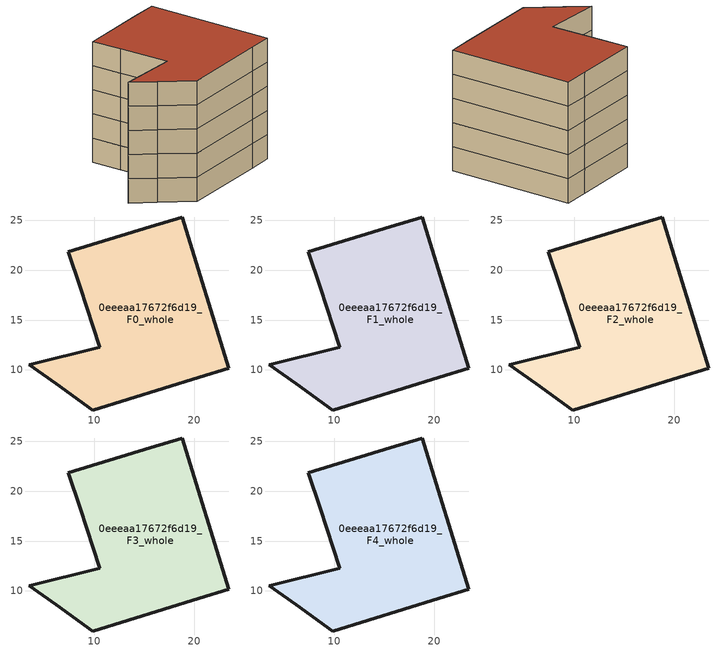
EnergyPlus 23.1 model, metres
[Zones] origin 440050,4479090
0eeeaa17672f6d19_F0_whole
 floor ground (EU_floor_Construction): 18.81,25.32 23.45,10.16 20.51,9.26 9.86,5.98 6.17,8.61 3.51,10.49 10.56,12.28 8.58,18.28 7.4,21.84 15.63,24.36 z0
 wall outside (EU_wall_Construction): 9.86,5.98 20.51,9.26 23.45,10.16 18.81,25.32 15.63,24.36 7.4,21.84 8.58,18.28 10.56,12.28 3.51,10.49 6.17,8.61 9.86,5.98 z0:3
0eeeaa17672f6d19_F1_whole
 floor to 0eeeaa17672f6d19_F0_whole (EU_floor_Construction): 18.81,25.32 23.45,10.16 20.51,9.26 9.86,5.98 6.17,8.61 3.51,10.49 10.56,12.28 8.58,18.28 7.4,21.84 15.63,24.36 z3
 wall outside (EU_wall_Construction): 9.86,5.98 20.51,9.26 23.45,10.16 18.81,25.32 15.63,24.36 7.4,21.84 8.58,18.28 10.56,12.28 3.51,10.49 6.17,8.61 9.86,5.98 z3:6
0eeeaa17672f6d19_F2_whole
 floor to 0eeeaa17672f6d19_F1_whole (EU_floor_Construction): 18.81,25.32 23.45,10.16 20.51,9.26 9.86,5.98 6.17,8.61 3.51,10.49 10.56,12.28 8.58,18.28 7.4,21.84 15.63,24.36 z6
 wall outside (EU_wall_Construction): 9.86,5.98 20.51,9.26 23.45,10.16 18.81,25.32 15.63,24.36 7.4,21.84 8.58,18.28 10.56,12.28 3.51,10.49 6.17,8.61 9.86,5.98 z6:9
0eeeaa17672f6d19_F3_whole
 floor to 0eeeaa17672f6d19_F2_whole (EU_floor_Construction): 18.81,25.32 23.45,10.16 20.51,9.26 9.86,5.98 6.17,8.61 3.51,10.49 10.56,12.28 8.58,18.28 7.4,21.84 15.63,24.36 z9
 wall outside (EU_wall_Construction): 9.86,5.98 20.51,9.26 23.45,10.16 18.81,25.32 15.63,24.36 7.4,21.84 8.58,18.28 10.56,12.28 3.51,10.49 6.17,8.61 9.86,5.98 z9:12
0eeeaa17672f6d19_F4_whole
 floor to 0eeeaa17672f6d19_F3_whole (EU_floor_Construction): 18.81,25.32 23.45,10.16 20.51,9.26 9.86,5.98 6.17,8.61 3.51,10.49 10.56,12.28 8.58,18.28 7.4,21.84 15.63,24.36 z12
 wall outside (EU_wall_Construction): 9.86,5.98 20.51,9.26 23.45,10.16 18.81,25.32 15.63,24.36 7.4,21.84 8.58,18.28 10.56,12.28 3.51,10.49 6.17,8.61 9.86,5.98 z12:15
 roof outside (EU_roof_Construction): 23.45,10.16 18.81,25.32 15.63,24.36 7.4,21.84 8.58,18.28 10.56,12.28 3.51,10.49 6.17,8.61 9.86,5.98 20.51,9.26 z15
[Building]
EU S2 Campaign: North Axis=0; Terrain=City; Solar Distribution=FullExterior
[Site:Location]
Madrid: Latitude=40.5; Longitude=-3.5; Time Zone=1; Elevation=609
[SizingPeriod:WeatherFileDays]
AnnualSizingPeriod: Begin Month=1; Begin Day of Month=1; End Month=12; End Day of Month=31; Day of Week for Start Day=Monday; Use Weather File Daylight Saving Period=No; Use Weather File Rain and Snow Indicators=No
[MATERIAL]
EU_InternalMass_Material: Roughness=MediumRough; Thickness=0.1; Conductivity=1; Density=1800; Specific Heat=900; Thermal Absorptance=0.9; Solar Absorptance=0.7; Visible Absorptance=0.7
[MATERIAL:NOMASS] Roughness=MediumRough; Thermal Absorptance=0.9; Solar Absorptance=0.7; Visible Absorptance=0.7
Name | Thermal Resistance
EU_wall_NoMass | 1.60022
EU_roof_NoMass | 1.57597
EU_floor_NoMass | 0.470652
[CONSTRUCTION]
EU_wall_Construction: EU_wall_NoMass
EU_roof_Construction: EU_roof_NoMass
EU_floor_Construction: EU_floor_NoMass
EU_InternalMass_Construction: EU_InternalMass_Material
[ZONE] Type=1; Multiplier=1; Ceiling Height=autocalculate; Floor Area=autocalculate; Part of Total Floor Area=Yes
Name | Volume
0eeeaa17672f6d19_F0_whole | 647.5
0eeeaa17672f6d19_F1_whole; 0eeeaa17672f6d19_F2_whole; 0eeeaa17672f6d19_F3_whole; 0eeeaa17672f6d19_F4_whole | 647.501
[INTERNALMASS] Construction=EU_InternalMass_Construction; Surface Area=215.834
Name | Zone or ZoneList
0eeeaa17672f6d19_F0_whole_EU_InternalMass | 0eeeaa17672f6d19_F0_whole
0eeeaa17672f6d19_F1_whole_EU_InternalMass | 0eeeaa17672f6d19_F1_whole
0eeeaa17672f6d19_F2_whole_EU_InternalMass | 0eeeaa17672f6d19_F2_whole
0eeeaa17672f6d19_F3_whole_EU_InternalMass | 0eeeaa17672f6d19_F3_whole
0eeeaa17672f6d19_F4_whole_EU_InternalMass | 0eeeaa17672f6d19_F4_whole
[OTHEREQUIPMENT] Fuel Type=Electricity; Design Level Calculation Method=Watts/Area; Power per Zone Floor Area=1; Fraction Latent=0; Fraction Radiant=0; Fraction Lost=0; Carbon Dioxide Generation Rate=0; EndUse Subcategory=EU_Step8_InternalGains
Name | Zone or ZoneList or Space or SpaceList | Schedule
EU_Step8_InternalGain_0eeeaa17672f6d19_F0_whole_f000 | 0eeeaa17672f6d19_F0_whole | EU_Step8_GainSchedule_0eeeaa17672f6d19_F0_whole_f000
EU_Step8_InternalGain_0eeeaa17672f6d19_F1_whole_f000 | 0eeeaa17672f6d19_F1_whole | EU_Step8_GainSchedule_0eeeaa17672f6d19_F1_whole_f000
EU_Step8_InternalGain_0eeeaa17672f6d19_F2_whole_f000 | 0eeeaa17672f6d19_F2_whole | EU_Step8_GainSchedule_0eeeaa17672f6d19_F2_whole_f000
EU_Step8_InternalGain_0eeeaa17672f6d19_F3_whole_f000 | 0eeeaa17672f6d19_F3_whole | EU_Step8_GainSchedule_0eeeaa17672f6d19_F3_whole_f000
EU_Step8_InternalGain_0eeeaa17672f6d19_F4_whole_f000 | 0eeeaa17672f6d19_F4_whole | EU_Step8_GainSchedule_0eeeaa17672f6d19_F4_whole_f000
[ZONEVENTILATION:DESIGNFLOWRATE] Schedule=EU_AlwaysOn; Design Flow Rate Calculation Method=AirChanges/Hour; Air Changes per Hour=0.480704; Ventilation Type=Natural; Fan Pressure Rise=0; Fan Total Efficiency=1; Constant Term Coefficient=1; Temperature Term Coefficient=0; Velocity Term Coefficient=0; Velocity Squared Term Coefficient=0; Minimum Indoor Temperature=-100; Maximum Indoor Temperature=100; Delta Temperature=-100; Minimum Outdoor Temperature=-100; Maximum Outdoor Temperature=100; Maximum Wind Speed=40
Name | Zone or ZoneList or Space or SpaceList
EU_ConstantAir_0eeeaa17672f6d19_F0_whole | 0eeeaa17672f6d19_F0_whole
EU_ConstantAir_0eeeaa17672f6d19_F1_whole | 0eeeaa17672f6d19_F1_whole
EU_ConstantAir_0eeeaa17672f6d19_F2_whole | 0eeeaa17672f6d19_F2_whole
EU_ConstantAir_0eeeaa17672f6d19_F3_whole | 0eeeaa17672f6d19_F3_whole
EU_ConstantAir_0eeeaa17672f6d19_F4_whole | 0eeeaa17672f6d19_F4_whole
[HVACTEMPLATE:THERMOSTAT] Constant Heating Setpoint=20; Constant Cooling Setpoint=50
EU_HeatOnly_0eeeaa17672f6d19_F0_whole; EU_HeatOnly_0eeeaa17672f6d19_F1_whole; EU_HeatOnly_0eeeaa17672f6d19_F2_whole; EU_HeatOnly_0eeeaa17672f6d19_F3_whole; EU_HeatOnly_0eeeaa17672f6d19_F4_whole
[HVACTEMPLATE:ZONE:IDEALLOADSAIRSYSTEM] System Availability Schedule=EU_AlwaysOn; Maximum Heating Supply Air Temperature=50; Minimum Cooling Supply Air Temperature=13; Maximum Heating Supply Air Humidity Ratio=0.0156; Minimum Cooling Supply Air Humidity Ratio=0.0077; Heating Limit=NoLimit; Cooling Limit=NoLimit; Heating Availability Schedule=EU_AlwaysOn; Cooling Availability Schedule=EU_CoolingOff; Dehumidification Control Type=ConstantSensibleHeatRatio; Cooling Sensible Heat Ratio=0.7; Dehumidification Setpoint=60; Humidification Control Type=None; Humidification Setpoint=30; Outdoor Air Method=None; Outdoor Air Flow Rate per Person=0.00944; Outdoor Air Flow Rate per Zone Floor Area=0; Outdoor Air Flow Rate per Zone=0; Demand Controlled Ventilation Type=None; Outdoor Air Economizer Type=NoEconomizer; Heat Recovery Type=None; Sensible Heat Recovery Effectiveness=0.7; Latent Heat Recovery Effectiveness=0.65
Name | Template Thermostat
0eeeaa17672f6d19_F0_whole | EU_HeatOnly_0eeeaa17672f6d19_F0_whole
0eeeaa17672f6d19_F1_whole | EU_HeatOnly_0eeeaa17672f6d19_F1_whole
0eeeaa17672f6d19_F2_whole | EU_HeatOnly_0eeeaa17672f6d19_F2_whole
0eeeaa17672f6d19_F3_whole | EU_HeatOnly_0eeeaa17672f6d19_F3_whole
0eeeaa17672f6d19_F4_whole | EU_HeatOnly_0eeeaa17672f6d19_F4_whole
[SIZING:ZONE] Zone Cooling Design Supply Air Temperature Input Method=SupplyAirTemperature; Zone Cooling Design Supply Air Temperature=13; Zone Heating Design Supply Air Temperature Input Method=SupplyAirTemperature; Zone Heating Design Supply Air Temperature=50; Zone Cooling Design Supply Air Humidity Ratio=0.008; Zone Heating Design Supply Air Humidity Ratio=0.008; Cooling Design Air Flow Method=DesignDay; Cooling Design Air Flow Rate=0; Cooling Minimum Air Flow per Zone Floor Area=0.000762; Cooling Minimum Air Flow=0; Cooling Minimum Air Flow Fraction=0.2; Heating Design Air Flow Method=DesignDay; Heating Design Air Flow Rate=0; Heating Maximum Air Flow per Zone Floor Area=0.002032; Heating Maximum Air Flow=0.141576; Heating Maximum Air Flow Fraction=0.3; Account for Dedicated Outdoor Air System=No; Dedicated Outdoor Air System Control Strategy=NeutralSupplyAir; Dedicated Outdoor Air Low Setpoint Temperature for Design=autosize; Dedicated Outdoor Air High Setpoint Temperature for Design=autosize; Zone Load Sizing Method=Sensible Load Only No Latent Load; Zone Latent Cooling Design Supply Air Humidity Ratio Input Method=HumidityRatioDifference; Zone Cooling Design Supply Air Humidity Ratio Difference=0.005; Zone Latent Heating Design Supply Air Humidity Ratio Input Method=HumidityRatioDifference; Zone Humidification Design Supply Air Humidity Ratio Difference=0.005
0eeeaa17672f6d19_F0_whole; 0eeeaa17672f6d19_F1_whole; 0eeeaa17672f6d19_F2_whole; 0eeeaa17672f6d19_F3_whole; 0eeeaa17672f6d19_F4_whole
[SCHEDULE:CONSTANT]
Name | Hourly Value
EU_AlwaysOn | 1
EU_CoolingOff | 0
[SCHEDULE:FILE] Column Number=1; Rows to Skip at Top=0; Number of Hours of Data=8760; Column Separator=Comma; Interpolate to Timestep=No; Minutes per Item=60; Adjust Schedule for Daylight Savings=Yes
Name | File
EU_Step8_GainSchedule_0eeeaa17672f6d19_F0_whole_f000 | C:\Users\o_iseri\Desktop\OpenUBEM\openubem\outputs\eu_evidence\EU-11\ES-MAD-BERRUGUETE\idfs\0eeeaa17672f6d19\0eeeaa17672f6d19_F0_whole_f000_gain.csv
EU_Step8_GainSchedule_0eeeaa17672f6d19_F1_whole_f000 | C:\Users\o_iseri\Desktop\OpenUBEM\openubem\outputs\eu_evidence\EU-11\ES-MAD-BERRUGUETE\idfs\0eeeaa17672f6d19\0eeeaa17672f6d19_F1_whole_f000_gain.csv
EU_Step8_GainSchedule_0eeeaa17672f6d19_F2_whole_f000 | C:\Users\o_iseri\Desktop\OpenUBEM\openubem\outputs\eu_evidence\EU-11\ES-MAD-BERRUGUETE\idfs\0eeeaa17672f6d19\0eeeaa17672f6d19_F2_whole_f000_gain.csv
EU_Step8_GainSchedule_0eeeaa17672f6d19_F3_whole_f000 | C:\Users\o_iseri\Desktop\OpenUBEM\openubem\outputs\eu_evidence\EU-11\ES-MAD-BERRUGUETE\idfs\0eeeaa17672f6d19\0eeeaa17672f6d19_F3_whole_f000_gain.csv
EU_Step8_GainSchedule_0eeeaa17672f6d19_F4_whole_f000 | C:\Users\o_iseri\Desktop\OpenUBEM\openubem\outputs\eu_evidence\EU-11\ES-MAD-BERRUGUETE\idfs\0eeeaa17672f6d19\0eeeaa17672f6d19_F4_whole_f000_gain.csv
